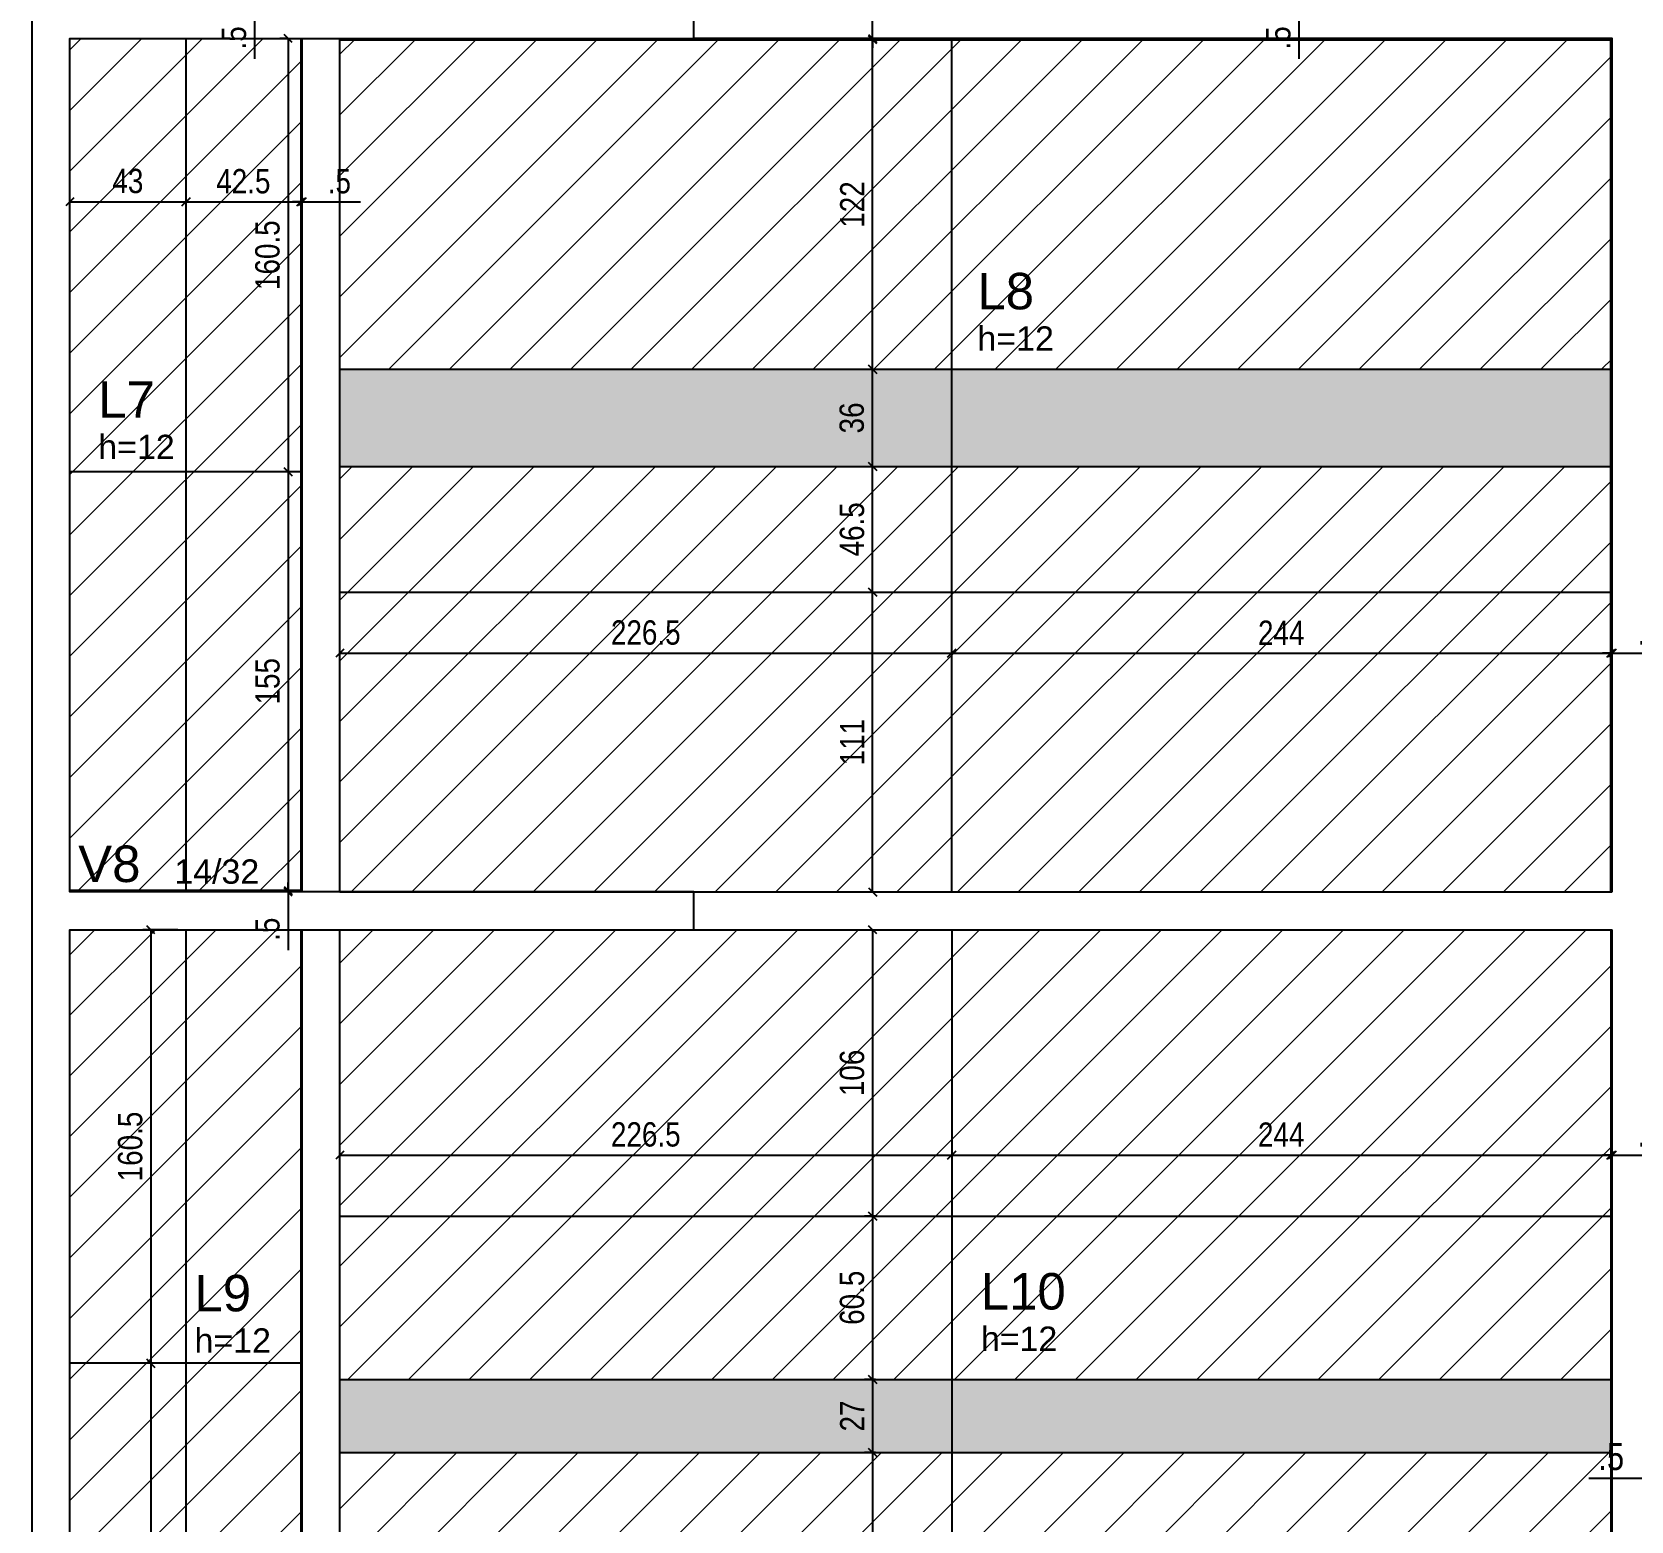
# Model space of a CAD drawing. Header units: millimetres. Extents: x 2513 to 6805, y 428 to 3176.
# Drawn here: x 3522 to 4114, y 1701 to 2252 of the extents above; entities that cross this region are included whole.
import ezdxf

# ---------------------------------------------------------------- set-up
doc = ezdxf.new("R2010")
doc.units = ezdxf.units.MM
for name, color, linetype in [('9', 8, 'Continuous'), ('COTA', 241, 'Continuous'), ('ES-VIGA', 3, 'Continuous'), ('L-D', 2, 'Continuous'), ('L-N', 4, 'Continuous'), ('Painéis', 200, 'Continuous'), ('VIG-D', 2, 'Continuous'), ('VIG-N', 4, 'Continuous')]:
    doc.layers.add(name, color=color, linetype=linetype)
doc.layers.add('Hachura', color=251, linetype='Continuous', lineweight=9)
doc.layers.add('REAPROVEITAMENTO', color=251, linetype='Continuous', lineweight=9)
doc.styles.add('COTA TECNICA', font='techl___.ttf', dxfattribs={"height": 10})
doc.styles.add('COTA TECNICA-50', font='techl___.ttf', dxfattribs={"height": 9})
doc.styles.add('TQS_ARIAL', font='arial.ttf')
doc.dimstyles.new('COTA PAINEL-50', dxfattribs={"dimtxt": 9, "dimasz": 3, "dimexe": 3, "dimexo": 3, "dimgap": 3, "dimtad": 1, "dimdec": 1, "dimzin": 12, "dimdsep": 46, "dimtxsty": 'COTA TECNICA-50', "dimblk1": 'OBLIQUE', "dimblk2": 'OBLIQUE', "dimsah": 1, "dimcen": 0.9, "dimclrd": 4, "dimclre": 4, "dimclrt": 240, "dimadec": 1, "dimazin": 3, "dimtfac": 1, "dimtdec": 1, "dimtmove": 0, "dimatfit": 3, "dimfxl": 1, "dimtolj": 1, "dimtzin": 12, "dimarcsym": 0})
doc.dimstyles.new('PAINEL', dxfattribs={"dimtxt": 10, "dimasz": 3, "dimexe": 3, "dimexo": 3, "dimgap": 3, "dimtad": 1, "dimdec": 1, "dimzin": 12, "dimdsep": 46, "dimtxsty": 'COTA TECNICA', "dimblk1": 'OBLIQUE', "dimblk2": 'OBLIQUE', "dimsah": 1, "dimcen": 0.9, "dimclrd": 4, "dimclre": 4, "dimclrt": 240, "dimadec": 1, "dimazin": 3, "dimtfac": 1, "dimtdec": 1, "dimtmove": 0, "dimatfit": 3, "dimfxl": 1, "dimtolj": 1, "dimtzin": 12, "dimarcsym": 0})

# ---------------------------------------------------------------- blocks, each defined once
blk = doc.blocks.new('_Oblique')
at = {"color": 0, "linetype": 'ByBlock', "lineweight": -2}
blk.add_line((-0.5, -0.5), (0.5, 0.5), dxfattribs=at)
blk = doc.blocks.new('*D99')
at = {"layer": 'COTA', "color": 4, "lineweight": -2, "transparency": 16777216}
blk.add_line((3636, 2021.97), (3862.5, 2021.97), dxfattribs=at)
at = {"layer": 'Defpoints', "color": 0, "transparency": 16777216}
for p in [(3636, 2021.97), (3862.5, 2021.97), (3862.5, 2021.97)]:
    blk.add_point(p, dxfattribs=at)
at = {"layer": 'COTA', "color": 4, "lineweight": -2, "transparency": 16777216, "xscale": 3, "yscale": 3, "zscale": 3, "rotation": 180}
blk.add_blockref('_Oblique', (3636, 2021.97), dxfattribs=at)
at = {"layer": 'COTA', "color": 4, "lineweight": -2, "transparency": 16777216, "xscale": 3, "yscale": 3, "zscale": 3}
blk.add_blockref('_Oblique', (3862.5, 2021.97), dxfattribs=at)
at = {"layer": 'COTA', "color": 240, "transparency": 16777216, "insert": (3749.25, 2029.57), "char_height": 9, "attachment_point": 5, "style": 'COTA TECNICA-50'}
blk.add_mtext('\\A1;226.5', dxfattribs=at)
blk = doc.blocks.new('*D100')
at = {"layer": 'COTA', "color": 4, "lineweight": -2, "transparency": 16777216}
blk.add_line((3862.5, 2021.97), (4106.5, 2021.97), dxfattribs=at)
at = {"layer": 'Defpoints', "color": 0, "transparency": 16777216}
for p in [(3862.5, 2021.97), (4106.5, 2021.97), (4106.5, 2021.97)]:
    blk.add_point(p, dxfattribs=at)
at = {"layer": 'COTA', "color": 4, "lineweight": -2, "transparency": 16777216, "xscale": 3, "yscale": 3, "zscale": 3, "rotation": 180}
blk.add_blockref('_Oblique', (3862.5, 2021.97), dxfattribs=at)
at = {"layer": 'COTA', "color": 4, "lineweight": -2, "transparency": 16777216, "xscale": 3, "yscale": 3, "zscale": 3}
blk.add_blockref('_Oblique', (4106.5, 2021.97), dxfattribs=at)
at = {"layer": 'COTA', "color": 240, "transparency": 16777216, "insert": (3984.5, 2029.54), "char_height": 9, "attachment_point": 5, "style": 'COTA TECNICA-50'}
blk.add_mtext('\\A1;244', dxfattribs=at)
blk = doc.blocks.new('*D101')
at = {"layer": 'COTA', "color": 4, "lineweight": -2, "transparency": 16777216}
for p, q in [((4106.5, 2021.97), (4103.5, 2021.97)), ((4106.5, 2021.97), (4107, 2021.97)), ((4107, 2021.97), (4128.6, 2021.97))]:
    blk.add_line(p, q, dxfattribs=at)
at = {"layer": 'Defpoints', "color": 0, "transparency": 16777216}
for p in [(4106.5, 2021.97), (4107, 2021.97), (4107, 2021.97)]:
    blk.add_point(p, dxfattribs=at)
at = {"layer": 'COTA', "color": 4, "lineweight": -2, "transparency": 16777216, "xscale": 3, "yscale": 3, "zscale": 3}
blk.add_blockref('_Oblique', (4106.5, 2021.97), dxfattribs=at)
at = {"layer": 'COTA', "color": 4, "lineweight": -2, "transparency": 16777216, "xscale": 3, "yscale": 3, "zscale": 3, "rotation": 180}
blk.add_blockref('_Oblique', (4107, 2021.97), dxfattribs=at)
at = {"layer": 'COTA', "color": 240, "transparency": 16777216, "insert": (4120.8, 2029.57), "char_height": 9, "attachment_point": 5, "style": 'COTA TECNICA-50'}
blk.add_mtext('\\A1;.5', dxfattribs=at)
blk = doc.blocks.new('*D172')
at = {"layer": 'COTA', "color": 4, "lineweight": -2, "transparency": 16777216}
for p, q in [((3830.3, 2044.56), (3836.24, 2044.56)), ((3833.24, 1933.57), (3833.24, 2044.56))]:
    blk.add_line(p, q, dxfattribs=at)
at = {"layer": 'Defpoints', "color": 0, "transparency": 16777216}
for p in [(3827.3, 2044.56), (3833.24, 2044.56), (3833.24, 1933.57)]:
    blk.add_point(p, dxfattribs=at)
at = {"layer": 'COTA', "color": 4, "lineweight": -2, "transparency": 16777216, "xscale": 3, "yscale": 3, "zscale": 3}
for p, rotation in [((3833.24, 2044.56), 90), ((3833.24, 1933.57), 270)]:
    blk.add_blockref('_Oblique', p, dxfattribs=dict(at, rotation=rotation))
at = {"layer": 'COTA', "color": 240, "transparency": 16777216, "insert": (3825.69, 1989.06), "char_height": 9, "attachment_point": 5, "rotation": 90, "style": 'COTA TECNICA-50'}
blk.add_mtext('\\A1;111', dxfattribs=at)
blk = doc.blocks.new('*D102')
at = {"layer": 'COTA', "color": 4, "lineweight": -2, "transparency": 16777216}
blk.add_line((3833.24, 2044.56), (3833.24, 2091.07), dxfattribs=at)
at = {"layer": 'Defpoints', "color": 0, "transparency": 16777216}
for p in [(3833.24, 2091.07), (3833.24, 2091.07), (3833.24, 2044.56)]:
    blk.add_point(p, dxfattribs=at)
at = {"layer": 'COTA', "color": 4, "lineweight": -2, "transparency": 16777216, "xscale": 3, "yscale": 3, "zscale": 3}
for p, rotation in [((3833.24, 2091.07), 90), ((3833.24, 2044.56), 270)]:
    blk.add_blockref('_Oblique', p, dxfattribs=dict(at, rotation=rotation))
at = {"layer": 'COTA', "color": 240, "transparency": 16777216, "insert": (3825.64, 2067.81), "char_height": 9, "attachment_point": 5, "rotation": 90, "style": 'COTA TECNICA-50'}
blk.add_mtext('\\A1;46.5', dxfattribs=at)
blk = doc.blocks.new('*D173')
at = {"layer": 'COTA', "color": 4, "lineweight": -2, "transparency": 16777216}
for p, q in [((3830.3, 2127.07), (3836.24, 2127.07)), ((3833.24, 2091.07), (3833.24, 2127.07))]:
    blk.add_line(p, q, dxfattribs=at)
at = {"layer": 'Defpoints', "color": 0, "transparency": 16777216}
for p in [(3827.3, 2127.07), (3833.24, 2127.07), (3833.24, 2091.07)]:
    blk.add_point(p, dxfattribs=at)
at = {"layer": 'COTA', "color": 4, "lineweight": -2, "transparency": 16777216, "xscale": 3, "yscale": 3, "zscale": 3}
for p, rotation in [((3833.24, 2127.07), 90), ((3833.24, 2091.07), 270)]:
    blk.add_blockref('_Oblique', p, dxfattribs=dict(at, rotation=rotation))
at = {"layer": 'COTA', "color": 240, "transparency": 16777216, "insert": (3825.54, 2109.07), "char_height": 9, "attachment_point": 5, "rotation": 90, "style": 'COTA TECNICA-50'}
blk.add_mtext('\\A1;36', dxfattribs=at)
blk = doc.blocks.new('*D174')
at = {"layer": 'COTA', "color": 4, "lineweight": -2, "transparency": 16777216}
for p, q in [((3830.3, 2249.07), (3836.24, 2249.07)), ((3833.24, 2127.07), (3833.24, 2249.07))]:
    blk.add_line(p, q, dxfattribs=at)
at = {"layer": 'Defpoints', "color": 0, "transparency": 16777216}
for p in [(3827.3, 2249.07), (3833.24, 2249.07), (3833.24, 2127.07)]:
    blk.add_point(p, dxfattribs=at)
at = {"layer": 'COTA', "color": 4, "lineweight": -2, "transparency": 16777216, "xscale": 3, "yscale": 3, "zscale": 3}
for p, rotation in [((3833.24, 2249.07), 90), ((3833.24, 2127.07), 270)]:
    blk.add_blockref('_Oblique', p, dxfattribs=dict(at, rotation=rotation))
at = {"layer": 'COTA', "color": 240, "transparency": 16777216, "insert": (3825.69, 2188.07), "char_height": 9, "attachment_point": 5, "rotation": 90, "style": 'COTA TECNICA-50'}
blk.add_mtext('\\A1;122', dxfattribs=at)
blk = doc.blocks.new('*D103')
at = {"layer": 'COTA', "color": 4, "lineweight": -2, "transparency": 16777216}
for p, q in [((3833.24, 2249.57), (3833.24, 2271.16)), ((3833.24, 2249.07), (3833.24, 2249.57)), ((3833.24, 2249.07), (3833.24, 2246.07))]:
    blk.add_line(p, q, dxfattribs=at)
at = {"layer": 'Defpoints', "color": 0, "transparency": 16777216}
for p in [(3833.24, 2249.57), (3833.24, 2249.57), (3833.24, 2249.07)]:
    blk.add_point(p, dxfattribs=at)
at = {"layer": 'COTA', "color": 4, "lineweight": -2, "transparency": 16777216, "xscale": 3, "yscale": 3, "zscale": 3}
for p, rotation in [((3833.24, 2249.57), 270), ((3833.24, 2249.07), 90)]:
    blk.add_blockref('_Oblique', p, dxfattribs=dict(at, rotation=rotation))
at = {"layer": 'COTA', "color": 240, "transparency": 16777216, "insert": (3825.64, 2263.36), "char_height": 9, "attachment_point": 5, "rotation": 90, "style": 'COTA TECNICA-50'}
blk.add_mtext('\\A1;.5', dxfattribs=at)
blk = doc.blocks.new('*D54')
at = {"layer": 'COTA', "color": 4, "lineweight": -2, "transparency": 16777216}
for p, q in [((3950.67, 2264.07), (3994.07, 2264.07)), ((3950.67, 2263.57), (3994.07, 2263.57)), ((3991.07, 2264.07), (3991.07, 2267.07)), ((3991.07, 2264.07), (3991.07, 2263.57)), ((3991.07, 2263.57), (3991.07, 2241.97))]:
    blk.add_line(p, q, dxfattribs=at)
at = {"layer": 'Defpoints', "color": 0, "transparency": 16777216}
for p in [(3947.67, 2264.07), (3947.67, 2263.57), (3991.07, 2263.57)]:
    blk.add_point(p, dxfattribs=at)
at = {"layer": 'COTA', "color": 4, "lineweight": -2, "transparency": 16777216, "xscale": 3, "yscale": 3, "zscale": 3}
for p, rotation in [((3991.07, 2264.07), 270), ((3991.07, 2263.57), 90)]:
    blk.add_blockref('_Oblique', p, dxfattribs=dict(at, rotation=rotation))
at = {"layer": 'COTA', "color": 240, "transparency": 16777216, "insert": (3983.47, 2249.77), "char_height": 9, "attachment_point": 5, "rotation": 90, "style": 'COTA TECNICA-50'}
blk.add_mtext('\\A1;.5', dxfattribs=at)
blk = doc.blocks.new('*D57')
at = {"layer": 'COTA', "color": 4, "lineweight": -2, "transparency": 16777216}
blk.add_line((3862.5, 1836.15), (4106.5, 1836.15), dxfattribs=at)
at = {"layer": 'Defpoints', "color": 0, "transparency": 16777216}
for p in [(3862.5, 1836.15), (4106.5, 1836.15), (4106.5, 1836.15)]:
    blk.add_point(p, dxfattribs=at)
at = {"layer": 'COTA', "color": 4, "lineweight": -2, "transparency": 16777216, "xscale": 3, "yscale": 3, "zscale": 3, "rotation": 180}
blk.add_blockref('_Oblique', (3862.5, 1836.15), dxfattribs=at)
at = {"layer": 'COTA', "color": 4, "lineweight": -2, "transparency": 16777216, "xscale": 3, "yscale": 3, "zscale": 3}
blk.add_blockref('_Oblique', (4106.5, 1836.15), dxfattribs=at)
at = {"layer": 'COTA', "color": 240, "transparency": 16777216, "insert": (3984.5, 1843.72), "char_height": 9, "attachment_point": 5, "style": 'COTA TECNICA-50'}
blk.add_mtext('\\A1;244', dxfattribs=at)
blk = doc.blocks.new('*D58')
at = {"layer": 'COTA', "color": 4, "lineweight": -2, "transparency": 16777216}
for p, q in [((4106.5, 1836.15), (4103.5, 1836.15)), ((4106.5, 1836.15), (4107, 1836.15)), ((4107, 1836.15), (4128.6, 1836.15))]:
    blk.add_line(p, q, dxfattribs=at)
at = {"layer": 'Defpoints', "color": 0, "transparency": 16777216}
for p in [(4106.5, 1836.15), (4107, 1836.15), (4107, 1836.15)]:
    blk.add_point(p, dxfattribs=at)
at = {"layer": 'COTA', "color": 4, "lineweight": -2, "transparency": 16777216, "xscale": 3, "yscale": 3, "zscale": 3}
blk.add_blockref('_Oblique', (4106.5, 1836.15), dxfattribs=at)
at = {"layer": 'COTA', "color": 4, "lineweight": -2, "transparency": 16777216, "xscale": 3, "yscale": 3, "zscale": 3, "rotation": 180}
blk.add_blockref('_Oblique', (4107, 1836.15), dxfattribs=at)
at = {"layer": 'COTA', "color": 240, "transparency": 16777216, "insert": (4120.8, 1843.75), "char_height": 9, "attachment_point": 5, "style": 'COTA TECNICA-50'}
blk.add_mtext('\\A1;.5', dxfattribs=at)
blk = doc.blocks.new('*D59')
at = {"layer": 'COTA', "color": 4, "lineweight": -2, "transparency": 16777216}
for p, q in [((3833.24, 1919.57), (3833.24, 1813.57)), ((3834.31, 1813.57), (3830.24, 1813.57))]:
    blk.add_line(p, q, dxfattribs=at)
at = {"layer": 'Defpoints', "color": 0, "transparency": 16777216}
for p in [(3833.24, 1919.57), (3833.24, 1813.57), (3837.31, 1813.57)]:
    blk.add_point(p, dxfattribs=at)
at = {"layer": 'COTA', "color": 4, "lineweight": -2, "transparency": 16777216, "xscale": 3, "yscale": 3, "zscale": 3}
for p, rotation in [((3833.24, 1919.57), 90), ((3833.24, 1813.57), 270)]:
    blk.add_blockref('_Oblique', p, dxfattribs=dict(at, rotation=rotation))
at = {"layer": 'COTA', "color": 240, "transparency": 16777216, "insert": (3825.65, 1866.57), "char_height": 9, "attachment_point": 5, "rotation": 90, "style": 'COTA TECNICA-50'}
blk.add_mtext('\\A1;106', dxfattribs=at)
blk = doc.blocks.new('*D60')
at = {"layer": 'COTA', "color": 4, "lineweight": -2, "transparency": 16777216}
for p, q in [((3833.24, 1813.57), (3833.24, 1753.06)), ((3834.31, 1753.06), (3830.24, 1753.06))]:
    blk.add_line(p, q, dxfattribs=at)
at = {"layer": 'Defpoints', "color": 0, "transparency": 16777216}
for p in [(3833.24, 1813.57), (3833.24, 1753.06), (3837.31, 1753.06)]:
    blk.add_point(p, dxfattribs=at)
at = {"layer": 'COTA', "color": 4, "lineweight": -2, "transparency": 16777216, "xscale": 3, "yscale": 3, "zscale": 3}
for p, rotation in [((3833.24, 1813.57), 90), ((3833.24, 1753.06), 270)]:
    blk.add_blockref('_Oblique', p, dxfattribs=dict(at, rotation=rotation))
at = {"layer": 'COTA', "color": 240, "transparency": 16777216, "insert": (3825.64, 1783.32), "char_height": 9, "attachment_point": 5, "rotation": 90, "style": 'COTA TECNICA-50'}
blk.add_mtext('\\A1;60.5', dxfattribs=at)
blk = doc.blocks.new('*D61')
at = {"layer": 'COTA', "color": 4, "lineweight": -2, "transparency": 16777216}
for p, q in [((3833.24, 1753.06), (3833.24, 1726.07)), ((3834.31, 1726.07), (3830.24, 1726.07))]:
    blk.add_line(p, q, dxfattribs=at)
at = {"layer": 'Defpoints', "color": 0, "transparency": 16777216}
for p in [(3833.24, 1753.06), (3833.24, 1726.07), (3837.31, 1726.07)]:
    blk.add_point(p, dxfattribs=at)
at = {"layer": 'COTA', "color": 4, "lineweight": -2, "transparency": 16777216, "xscale": 3, "yscale": 3, "zscale": 3}
for p, rotation in [((3833.24, 1753.06), 90), ((3833.24, 1726.07), 270)]:
    blk.add_blockref('_Oblique', p, dxfattribs=dict(at, rotation=rotation))
at = {"layer": 'COTA', "color": 240, "transparency": 16777216, "insert": (3825.67, 1739.56), "char_height": 9, "attachment_point": 5, "rotation": 90, "style": 'COTA TECNICA-50'}
blk.add_mtext('\\A1;27', dxfattribs=at)
blk = doc.blocks.new('*D62')
at = {"layer": 'COTA', "color": 4, "lineweight": -2, "transparency": 16777216}
for p, q in [((3833.24, 1726.07), (3833.24, 1604.07)), ((3834.31, 1604.07), (3830.24, 1604.07))]:
    blk.add_line(p, q, dxfattribs=at)
at = {"layer": 'Defpoints', "color": 0, "transparency": 16777216}
for p in [(3833.24, 1726.07), (3833.24, 1604.07), (3837.31, 1604.07)]:
    blk.add_point(p, dxfattribs=at)
at = {"layer": 'COTA', "color": 4, "lineweight": -2, "transparency": 16777216, "xscale": 3, "yscale": 3, "zscale": 3}
for p, rotation in [((3833.24, 1726.07), 90), ((3833.24, 1604.07), 270)]:
    blk.add_blockref('_Oblique', p, dxfattribs=dict(at, rotation=rotation))
at = {"layer": 'COTA', "color": 240, "transparency": 16777216, "insert": (3825.69, 1665.07), "char_height": 9, "attachment_point": 5, "rotation": 90, "style": 'COTA TECNICA-50'}
blk.add_mtext('\\A1;122', dxfattribs=at)
blk = doc.blocks.new('*D63')
at = {"layer": 'COTA', "color": 4, "lineweight": -2, "transparency": 16777216}
blk.add_line((3636, 1836.15), (3862.5, 1836.15), dxfattribs=at)
at = {"layer": 'Defpoints', "color": 0, "transparency": 16777216}
for p in [(3636, 1836.15), (3862.5, 1836.15), (3862.5, 1836.15)]:
    blk.add_point(p, dxfattribs=at)
at = {"layer": 'COTA', "color": 4, "lineweight": -2, "transparency": 16777216, "xscale": 3, "yscale": 3, "zscale": 3, "rotation": 180}
blk.add_blockref('_Oblique', (3636, 1836.15), dxfattribs=at)
at = {"layer": 'COTA', "color": 4, "lineweight": -2, "transparency": 16777216, "xscale": 3, "yscale": 3, "zscale": 3}
blk.add_blockref('_Oblique', (3862.5, 1836.15), dxfattribs=at)
at = {"layer": 'COTA', "color": 240, "transparency": 16777216, "insert": (3749.25, 1843.75), "char_height": 9, "attachment_point": 5, "style": 'COTA TECNICA-50'}
blk.add_mtext('\\A1;226.5', dxfattribs=at)
blk = doc.blocks.new('*D68')
at = {"layer": 'COTA', "color": 4, "lineweight": -2, "transparency": 16777216}
for p, q in [((3614.43, 2264.07), (3601.43, 2264.07)), ((3614.43, 2263.57), (3601.43, 2263.57)), ((3604.43, 2264.07), (3604.43, 2267.07)), ((3604.43, 2264.07), (3604.43, 2263.57)), ((3604.43, 2263.57), (3604.43, 2241.97))]:
    blk.add_line(p, q, dxfattribs=at)
at = {"layer": 'Defpoints', "color": 0, "transparency": 16777216}
for p in [(3604.43, 2263.57), (3617.43, 2264.07), (3617.43, 2263.57)]:
    blk.add_point(p, dxfattribs=at)
at = {"layer": 'COTA', "color": 4, "lineweight": -2, "transparency": 16777216, "xscale": 3, "yscale": 3, "zscale": 3}
for p, rotation in [((3604.43, 2264.07), 270), ((3604.43, 2263.57), 90)]:
    blk.add_blockref('_Oblique', p, dxfattribs=dict(at, rotation=rotation))
at = {"layer": 'COTA', "color": 240, "transparency": 16777216, "insert": (3596.83, 2249.77), "char_height": 9, "attachment_point": 5, "rotation": 90, "style": 'COTA TECNICA-50'}
blk.add_mtext('\\A1;.5', dxfattribs=at)
blk = doc.blocks.new('*D70')
at = {"layer": 'COTA', "color": 4, "lineweight": -2, "transparency": 16777216}
for p, q in [((3616.82, 2249.57), (3613.82, 2249.57)), ((3616.82, 2249.57), (3616.82, 2089.07)), ((3616.57, 2089.07), (3613.82, 2089.07))]:
    blk.add_line(p, q, dxfattribs=at)
at = {"layer": 'Defpoints', "color": 0, "transparency": 16777216}
for p in [(3619.82, 2249.57), (3616.82, 2089.07), (3619.57, 2089.07)]:
    blk.add_point(p, dxfattribs=at)
at = {"layer": 'COTA', "color": 4, "lineweight": -2, "transparency": 16777216, "xscale": 3, "yscale": 3, "zscale": 3}
for p, rotation in [((3616.82, 2249.57), 90), ((3616.82, 2089.07), 270)]:
    blk.add_blockref('_Oblique', p, dxfattribs=dict(at, rotation=rotation))
at = {"layer": 'COTA', "color": 240, "transparency": 16777216, "insert": (3609.22, 2169.32), "char_height": 9, "attachment_point": 5, "rotation": 90, "style": 'COTA TECNICA-50'}
blk.add_mtext('\\A1;160.5', dxfattribs=at)
blk = doc.blocks.new('*D71')
at = {"layer": 'COTA', "color": 4, "lineweight": -2, "transparency": 16777216}
for p, q in [((3616.82, 2089.07), (3613.82, 2089.07)), ((3616.82, 2089.07), (3616.82, 1934.07)), ((3616.82, 1934.07), (3613.82, 1934.07))]:
    blk.add_line(p, q, dxfattribs=at)
at = {"layer": 'Defpoints', "color": 0, "transparency": 16777216}
for p in [(3619.82, 2089.07), (3616.82, 1934.07), (3619.82, 1934.07)]:
    blk.add_point(p, dxfattribs=at)
at = {"layer": 'COTA', "color": 4, "lineweight": -2, "transparency": 16777216, "xscale": 3, "yscale": 3, "zscale": 3}
for p, rotation in [((3616.82, 2089.07), 90), ((3616.82, 1934.07), 270)]:
    blk.add_blockref('_Oblique', p, dxfattribs=dict(at, rotation=rotation))
at = {"layer": 'COTA', "color": 240, "transparency": 16777216, "insert": (3609.22, 2011.57), "char_height": 9, "attachment_point": 5, "rotation": 90, "style": 'COTA TECNICA-50'}
blk.add_mtext('\\A1;155', dxfattribs=at)
blk = doc.blocks.new('*D72')
at = {"layer": 'COTA', "color": 4, "lineweight": -2, "transparency": 16777216}
blk.add_line((3536.01, 2189.04), (3579.01, 2189.04), dxfattribs=at)
at = {"layer": 'Defpoints', "color": 0, "transparency": 16777216}
for p in [(3536.01, 2189.04), (3579.01, 2189.04), (3579.01, 2189.04)]:
    blk.add_point(p, dxfattribs=at)
at = {"layer": 'COTA', "color": 4, "lineweight": -2, "transparency": 16777216, "xscale": 3, "yscale": 3, "zscale": 3, "rotation": 180}
blk.add_blockref('_Oblique', (3536.01, 2189.04), dxfattribs=at)
at = {"layer": 'COTA', "color": 4, "lineweight": -2, "transparency": 16777216, "xscale": 3, "yscale": 3, "zscale": 3}
blk.add_blockref('_Oblique', (3579.01, 2189.04), dxfattribs=at)
at = {"layer": 'COTA', "color": 240, "transparency": 16777216, "insert": (3557.51, 2196.74), "char_height": 9, "attachment_point": 5, "style": 'COTA TECNICA-50'}
blk.add_mtext('\\A1;43', dxfattribs=at)
blk = doc.blocks.new('*D73')
at = {"layer": 'COTA', "color": 4, "lineweight": -2, "transparency": 16777216}
blk.add_line((3579.01, 2189.04), (3621.5, 2189.04), dxfattribs=at)
at = {"layer": 'Defpoints', "color": 0, "transparency": 16777216}
for p in [(3579.01, 2189.04), (3621.5, 2189.04), (3621.5, 2189.04)]:
    blk.add_point(p, dxfattribs=at)
at = {"layer": 'COTA', "color": 4, "lineweight": -2, "transparency": 16777216, "xscale": 3, "yscale": 3, "zscale": 3, "rotation": 180}
blk.add_blockref('_Oblique', (3579.01, 2189.04), dxfattribs=at)
at = {"layer": 'COTA', "color": 4, "lineweight": -2, "transparency": 16777216, "xscale": 3, "yscale": 3, "zscale": 3}
blk.add_blockref('_Oblique', (3621.5, 2189.04), dxfattribs=at)
at = {"layer": 'COTA', "color": 240, "transparency": 16777216, "insert": (3600.26, 2196.64), "char_height": 9, "attachment_point": 5, "style": 'COTA TECNICA-50'}
blk.add_mtext('\\A1;42.5', dxfattribs=at)
blk = doc.blocks.new('*D74')
at = {"layer": 'COTA', "color": 4, "lineweight": -2, "transparency": 16777216}
for p, q in [((3616.82, 1934.07), (3616.82, 1937.07)), ((3616.82, 1934.07), (3613.82, 1934.07)), ((3616.82, 1933.57), (3613.82, 1933.57)), ((3616.82, 1934.07), (3616.82, 1933.57)), ((3616.82, 1933.57), (3616.82, 1911.97))]:
    blk.add_line(p, q, dxfattribs=at)
at = {"layer": 'Defpoints', "color": 0, "transparency": 16777216}
for p in [(3616.82, 1933.57), (3619.82, 1934.07), (3619.82, 1933.57)]:
    blk.add_point(p, dxfattribs=at)
at = {"layer": 'COTA', "color": 4, "lineweight": -2, "transparency": 16777216, "xscale": 3, "yscale": 3, "zscale": 3}
for p, rotation in [((3616.82, 1934.07), 270), ((3616.82, 1933.57), 90)]:
    blk.add_blockref('_Oblique', p, dxfattribs=dict(at, rotation=rotation))
at = {"layer": 'COTA', "color": 240, "transparency": 16777216, "insert": (3609.22, 1919.77), "char_height": 9, "attachment_point": 5, "rotation": 90, "style": 'COTA TECNICA-50'}
blk.add_mtext('\\A1;.5', dxfattribs=at)
blk = doc.blocks.new('*D75')
at = {"layer": 'COTA', "color": 4, "lineweight": -2, "transparency": 16777216}
for p, q in [((3621.5, 2189.04), (3618.5, 2189.04)), ((3621.5, 2189.04), (3622, 2189.04)), ((3622, 2189.04), (3643.6, 2189.04))]:
    blk.add_line(p, q, dxfattribs=at)
at = {"layer": 'Defpoints', "color": 0, "transparency": 16777216}
for p in [(3621.5, 2189.04), (3622, 2189.04), (3622, 2189.04)]:
    blk.add_point(p, dxfattribs=at)
at = {"layer": 'COTA', "color": 4, "lineweight": -2, "transparency": 16777216, "xscale": 3, "yscale": 3, "zscale": 3}
blk.add_blockref('_Oblique', (3621.5, 2189.04), dxfattribs=at)
at = {"layer": 'COTA', "color": 4, "lineweight": -2, "transparency": 16777216, "xscale": 3, "yscale": 3, "zscale": 3, "rotation": 180}
blk.add_blockref('_Oblique', (3622, 2189.04), dxfattribs=at)
at = {"layer": 'COTA', "color": 240, "transparency": 16777216, "insert": (3635.8, 2196.64), "char_height": 9, "attachment_point": 5, "style": 'COTA TECNICA-50'}
blk.add_mtext('\\A1;.5', dxfattribs=at)
blk = doc.blocks.new('*D76')
at = {"layer": 'COTA', "color": 4, "lineweight": -2, "transparency": 16777216}
for p, q in [((3576.01, 1919.57), (3563, 1919.57)), ((3566, 1919.57), (3566, 1759.07)), ((3575.76, 1759.07), (3563, 1759.07))]:
    blk.add_line(p, q, dxfattribs=at)
at = {"layer": 'Defpoints', "color": 0, "transparency": 16777216}
for p in [(3579.01, 1919.57), (3566, 1759.07), (3578.76, 1759.07)]:
    blk.add_point(p, dxfattribs=at)
at = {"layer": 'COTA', "color": 4, "lineweight": -2, "transparency": 16777216, "xscale": 3, "yscale": 3, "zscale": 3}
for p, rotation in [((3566, 1919.57), 90), ((3566, 1759.07), 270)]:
    blk.add_blockref('_Oblique', p, dxfattribs=dict(at, rotation=rotation))
at = {"layer": 'COTA', "color": 240, "transparency": 16777216, "insert": (3558.4, 1839.32), "char_height": 9, "attachment_point": 5, "rotation": 90, "style": 'COTA TECNICA-50'}
blk.add_mtext('\\A1;160.5', dxfattribs=at)
blk = doc.blocks.new('*D77')
at = {"layer": 'COTA', "color": 4, "lineweight": -2, "transparency": 16777216}
for p, q in [((3576.01, 1759.07), (3563, 1759.07)), ((3566, 1759.07), (3566, 1604.06)), ((3576.01, 1604.06), (3563, 1604.06))]:
    blk.add_line(p, q, dxfattribs=at)
at = {"layer": 'Defpoints', "color": 0, "transparency": 16777216}
for p in [(3579.01, 1759.07), (3566, 1604.06), (3579.01, 1604.06)]:
    blk.add_point(p, dxfattribs=at)
at = {"layer": 'COTA', "color": 4, "lineweight": -2, "transparency": 16777216, "xscale": 3, "yscale": 3, "zscale": 3}
for p, rotation in [((3566, 1759.07), 90), ((3566, 1604.06), 270)]:
    blk.add_blockref('_Oblique', p, dxfattribs=dict(at, rotation=rotation))
at = {"layer": 'COTA', "color": 240, "transparency": 16777216, "insert": (3558.4, 1681.56), "char_height": 9, "attachment_point": 5, "rotation": 90, "style": 'COTA TECNICA-50'}
blk.add_mtext('\\A1;155', dxfattribs=at)
blk = doc.blocks.new('*D27')
at = {"layer": 'COTA', "color": 4, "lineweight": -2, "transparency": 16777216}
for p, q in [((4121, 1716.36), (4098.35, 1716.36)), ((4121.5, 1716.36), (4121, 1716.36)), ((4121.5, 1716.36), (4124.5, 1716.36))]:
    blk.add_line(p, q, dxfattribs=at)
at = {"layer": 'Defpoints', "color": 0, "transparency": 16777216}
for p in [(4121, 1716.36), (4121, 1716.36), (4121.5, 1716.36)]:
    blk.add_point(p, dxfattribs=at)
at = {"layer": 'COTA', "color": 4, "lineweight": -2, "transparency": 16777216, "xscale": 3, "yscale": 3, "zscale": 3}
blk.add_blockref('_Oblique', (4121, 1716.36), dxfattribs=at)
at = {"layer": 'COTA', "color": 4, "lineweight": -2, "transparency": 16777216, "xscale": 3, "yscale": 3, "zscale": 3, "rotation": 180}
blk.add_blockref('_Oblique', (4121.5, 1716.36), dxfattribs=at)
at = {"layer": 'COTA', "color": 240, "transparency": 16777216, "insert": (4106.68, 1724.47), "char_height": 10, "attachment_point": 5, "style": 'COTA TECNICA'}
blk.add_mtext('\\A1;.5', dxfattribs=at)

msp = doc.modelspace()

# ---------------------------------------------------------------- hatches: boundary and pattern name
at = {"layer": 'Hachura', "linetype": 'ByBlock'}
h = msp.add_hatch(color=256, dxfattribs=at)
h.dxf.hatch_style = 1
h.paths.add_polyline_path([(3636, 2127.07), (3636, 2091.07), (4106.5, 2091.07), (4106.5, 2127.07)])
h = msp.add_hatch(color=256, dxfattribs=at)
h.dxf.hatch_style = 1
h.paths.add_polyline_path([(3636, 1753.06), (3636, 1726.07), (4106.5, 1726.07), (4106.5, 1753.06)])
at = {"layer": 'REAPROVEITAMENTO', "linetype": 'ByBlock'}
h = msp.add_hatch(dxfattribs=at)
h.set_pattern_fill('ANSI31', color=256, scale=5, style=2)
h.set_pattern_definition([(45, (-2087.914, -841.658), (-11.22532, 11.22532), [])])
h.paths.add_polyline_path([(3621.5, 2249.57), (3536, 2249.57), (3536, 1934.07), (3621.5, 1934.07)])
h = msp.add_hatch(dxfattribs=at)
h.set_pattern_fill('ANSI31', color=256, scale=5, style=2)
h.set_pattern_definition([(45, (-1936.914, -859.658), (-11.22532, 11.22532), [])])
h.paths.add_polyline_path([(3636, 2249.07), (3636, 2127.07), (4107, 2127.07), (4107, 2249.07)])
h.paths.add_polyline_path([(3636, 2091.07), (3636, 1933.57), (4107, 1933.57), (4107, 2091.07)])
h = msp.add_hatch(dxfattribs=at)
h.set_pattern_fill('ANSI31', color=256, scale=5, style=2)
h.set_pattern_definition([(45, (-2087.914, -1176.658), (-11.22532, 11.22532), [])])
h.paths.add_polyline_path([(3621.51, 1919.57), (3536.01, 1919.57), (3536, 1604.06), (3621.5, 1604.06)])
h = msp.add_hatch(dxfattribs=at)
h.set_pattern_fill('ANSI31', color=256, scale=5, style=2)
h.set_pattern_definition([(45, (-1936.914, -1173.658), (-11.22532, 11.22532), [])])
h.paths.add_polyline_path([(3636, 1919.57), (3636, 1813.57), (3636, 1813.57), (3636, 1753.06), (4106.5, 1753.06), (4106.5, 1726.07), (3636, 1726.07), (3636, 1604.07), (4106.75, 1604.07), (4107, 1919.57)])

# ---------------------------------------------------------------- linework, layer by layer
at = {"layer": '9', "color": 8, "linetype": 'Continuous'}
for p, q in [((3622, 1933.57), (3622, 2249.57)), ((3636, 1933.57), (3636, 2249.57)), ((3636, 1933.57), (4107, 1933.57)), ((3622, 1603.57), (3622, 1919.57)), ((3636, 1603.57), (3636, 1919.57)), ((3636, 1919.57), (4107, 1919.57)), ((4107, 1603.57), (4107, 1919.57))]:
    msp.add_line(p, q, dxfattribs=at)
msp.add_lwpolyline([(4107, 1933.57), (4107, 2249.57), (3767, 2249.57)], dxfattribs=at)
at = {"layer": 'ES-VIGA', "linetype": 'Continuous'}
for points in [[(3622, 2593.57), (3522, 2593.57), (3522, 1589.57), (3622, 1589.57)], [(3772, 2593.57), (3522, 2593.57), (3522, 1589.57), (3767, 1589.57), (3767, 1603.57), (3536, 1603.57), (3536, 1919.57), (3767, 1919.57), (3767, 1933.57), (3536, 1933.57), (3536, 2249.57), (3767, 2249.57), (3767, 2263.57), (3536, 2263.57), (3536, 2579.57), (3772, 2579.57), (3772, 2593.57)]]:
    msp.add_lwpolyline(points, dxfattribs=at)
at = {"layer": 'Painéis'}
for p, q in [((3579.01, 2249.57), (3579.01, 1934.07)), ((3621.5, 2249.57), (3621.5, 1934.07)), ((3636, 2249.07), (4106.5, 2249.07)), ((3862.5, 1933.57), (3862.5, 2249.07)), ((4106.5, 1933.57), (4106.5, 2249.07)), ((3636, 2127.07), (4106.5, 2127.07)), ((3636, 2091.07), (4106.5, 2091.07)), ((3621.5, 2089.07), (3536.01, 2089.07)), ((3636, 2044.56), (4106.5, 2044.56)), ((3621.5, 1934.07), (3536.01, 1934.07)), ((3579.01, 1919.57), (3579.01, 1604.06)), ((3621.5, 1919.57), (3621.5, 1604.06)), ((3862.5, 1919.57), (3862.5, 1604.07)), ((4106.5, 1919.57), (4106.5, 1604.07)), ((3636, 1813.57), (4106.5, 1813.57)), ((3621.5, 1759.07), (3536.01, 1759.07)), ((3636, 1753.06), (4106.5, 1753.06)), ((3636, 1726.07), (4106.5, 1726.07))]:
    msp.add_line(p, q, dxfattribs=at)

# ---------------------------------------------------------------- texts
at = {"layer": 'L-D', "linetype": 'Continuous', "style": 'TQS_ARIAL'}
for p in [(3872.02, 2133.97), (3546.53, 2093.83), (3582.17, 1763), (3873.29, 1763.67)]:
    msp.add_text('h=12', height=9, dxfattribs=at).set_placement(p)
at = {"layer": 'L-N', "linetype": 'Continuous', "style": 'TQS_ARIAL'}
for s, p in [('L8', (3872.02, 2149.27)), ('L7', (3546.53, 2109.13)), ('L9', (3582.17, 1778.3)), ('L10', (3873.29, 1778.97))]:
    msp.add_text(s, height=13.5, dxfattribs=at).set_placement(p)
at = {"layer": 'VIG-D', "linetype": 'Continuous', "style": 'TQS_ARIAL'}
msp.add_text('14/32', height=9, dxfattribs=at).set_placement((3574.69, 1936.62))
at = {"layer": 'VIG-N', "linetype": 'Continuous', "style": 'TQS_ARIAL'}
msp.add_text('V8', height=13.5, dxfattribs=at).set_placement((3539.11, 1937.24))

# ---------------------------------------------------------------- dimensions: what is measured, and where the dimension line sits
at = {"layer": 'COTA'}
for base, p1, p2, angle, picture, middle in [((3833.24, 2249.57), (3833.24, 2249.07), (3833.24, 2249.57), 90, '*D103', (3825.64, 2263.36)), ((3616.82, 2089.07), (3619.82, 2249.57), (3619.57, 2089.07), 90, '*D70', (3609.22, 2169.32)), ((3833.24, 2249.07), (3833.24, 2127.07), (3827.3, 2249.07), 90, '*D174', (3825.69, 2188.07)), ((3833.24, 2127.07), (3833.24, 2091.07), (3827.3, 2127.07), 90, '*D173', (3825.54, 2109.07)), ((3616.82, 1934.07), (3619.82, 2089.07), (3619.82, 1934.07), 90, '*D71', (3609.22, 2011.57)), ((3833.24, 2091.07), (3833.24, 2044.56), (3833.24, 2091.07), 90, '*D102', (3825.64, 2067.81)), ((3833.24, 2044.56), (3833.24, 1933.57), (3827.3, 2044.56), 90, '*D172', (3825.69, 1989.06)), ((3616.82, 1933.57), (3619.82, 1934.07), (3619.82, 1933.57), 90, '*D74', (3609.22, 1919.77)), ((3566, 1759.07), (3579.01, 1919.57), (3578.76, 1759.07), 90, '*D76', (3558.4, 1839.32)), ((3833.24, 1813.57), (3833.24, 1919.57), (3837.31, 1813.57), 270, '*D59', (3825.65, 1866.57)), ((3833.24, 1753.06), (3833.24, 1813.57), (3837.31, 1753.06), 270, '*D60', (3825.64, 1783.32)), ((3566, 1604.06), (3579.01, 1759.07), (3579.01, 1604.06), 90, '*D77', (3558.4, 1681.56)), ((3833.24, 1726.07), (3833.24, 1753.06), (3837.31, 1726.07), 270, '*D61', (3825.67, 1739.56)), ((3833.24, 1604.07), (3833.24, 1726.07), (3837.31, 1604.07), 270, '*D62', (3825.69, 1665.07))]:
    dim = msp.add_linear_dim(base=base, p1=p1, p2=p2, angle=angle, dimstyle='COTA PAINEL-50', dxfattribs=at)
    dim.commit()
    dim.dimension.update_dxf_attribs({"geometry": picture, "text_midpoint": middle})
for base, p1, p2, picture, middle in [((3604.43, 2263.57), (3617.43, 2264.07), (3617.43, 2263.57), '*D68', (3604.43, 2249.77)), ((3991.07, 2263.57), (3947.67, 2264.07), (3947.67, 2263.57), '*D54', (3991.07, 2249.77))]:
    dim = msp.add_linear_dim(base=base, p1=p1, p2=p2, angle=90, dimstyle='COTA PAINEL-50', dxfattribs=at)
    dim.commit()
    dim.dimension.update_dxf_attribs({"geometry": picture, "text_midpoint": middle, "dimtype": 160})
for base, p1, p2, dimstyle, picture, middle in [((3579.01, 2189.04), (3536.01, 2189.04), (3579.01, 2189.04), 'COTA PAINEL-50', '*D72', (3557.51, 2196.74)), ((3622, 2189.04), (3621.5, 2189.04), (3622, 2189.04), 'COTA PAINEL-50', '*D75', (3635.8, 2196.64)), ((3862.5, 2021.97), (3636, 2021.97), (3862.5, 2021.97), 'COTA PAINEL-50', '*D99', (3749.25, 2029.57)), ((4106.5, 2021.97), (3862.5, 2021.97), (4106.5, 2021.97), 'COTA PAINEL-50', '*D100', (3984.5, 2029.54)), ((4107, 2021.97), (4106.5, 2021.97), (4107, 2021.97), 'COTA PAINEL-50', '*D101', (4120.8, 2029.57)), ((3862.5, 1836.15), (3636, 1836.15), (3862.5, 1836.15), 'COTA PAINEL-50', '*D63', (3749.25, 1843.75)), ((4106.5, 1836.15), (3862.5, 1836.15), (4106.5, 1836.15), 'COTA PAINEL-50', '*D57', (3984.5, 1843.72)), ((4107, 1836.15), (4106.5, 1836.15), (4107, 1836.15), 'COTA PAINEL-50', '*D58', (4120.8, 1843.75)), ((4121, 1716.36), (4121.5, 1716.36), (4121, 1716.36), 'PAINEL', '*D27', (4106.68, 1724.47))]:
    dim = msp.add_linear_dim(base=base, p1=p1, p2=p2, dimstyle=dimstyle, dxfattribs=at)
    dim.commit()
    dim.dimension.update_dxf_attribs({"geometry": picture, "text_midpoint": middle})
dim = msp.add_linear_dim(base=(3621.5, 2189.04), p1=(3579.01, 2189.04), p2=(3621.5, 2189.04), dimstyle='COTA PAINEL-50', dxfattribs=at)
dim.commit()
dim.dimension.update_dxf_attribs({"geometry": '*D73', "text_midpoint": (3600.26, 2189.04), "dimtype": 160})

doc.saveas('drawing.dxf')
